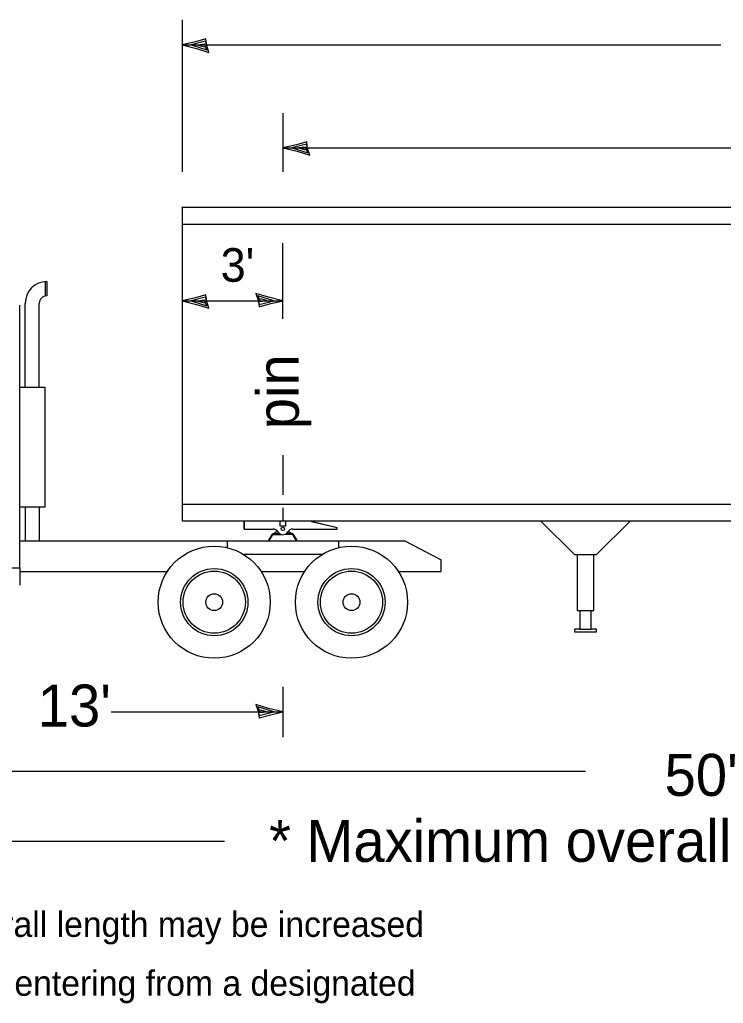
# Model space of a CAD drawing. Extents: x 2145173 to 2147094, y 2149363 to 2149822.
# Drawn here: x 2146600.94 to 2146624.9, y 2149697.85 to 2149731.35 of the extents above; entities that cross this region are included whole.
import ezdxf

# ---------------------------------------------------------------- set-up
doc = ezdxf.new("R2010")
doc.units = 0
doc.layers.add('Design_EX_Roadway Dimensions', color=7, linetype='Continuous')
doc.layers.add('Topo_Building', color=7, linetype='Continuous')

msp = doc.modelspace()

# ---------------------------------------------------------------- linework, layer by layer
at = {"layer": 'Design_EX_Roadway Dimensions'}
for p, q in [((2146606.465, 2149731.352), (2146606.465, 2149726.171)), ((2146606.465, 2149731.352), (2146606.465, 2149726.171)), ((2146606.465, 2149730.493), (2146624.808, 2149730.493)), ((2146606.465, 2149730.493), (2146624.808, 2149730.493)), ((2146609.9, 2149728.165), (2146609.9, 2149726.173)), ((2146609.9, 2149728.165), (2146609.9, 2149726.173)), ((2146609.9, 2149726.988), (2146629.383, 2149726.988)), ((2146609.9, 2149721.163), (2146609.9, 2149723.744)), ((2146606.465, 2149721.777), (2146609.9, 2149721.777)), ((2146606.465, 2149721.777), (2146609.9, 2149721.777)), ((2146609.9, 2149716.524), (2146609.9, 2149715.171)), ((2146609.9, 2149708.631), (2146609.9, 2149706.913)), ((2146604.054, 2149707.772), (2146609.9, 2149707.772)), ((2146595.017, 2149705.751), (2146620.205, 2149705.751)), ((2146592.349, 2149703.37), (2146607.912, 2149703.37))]:
    msp.add_line(p, q, dxfattribs=at)
for points in [[(2146607.305, 2149730.473), (2146607.278, 2149730.697), (2146606.923, 2149730.599), (2146606.465, 2149730.493), (2146606.953, 2149730.372), (2146607.381, 2149730.239), (2146607.305, 2149730.473), (2146607.269, 2149730.619), (2146606.774, 2149730.491), (2146607.315, 2149730.322), (2146607.234, 2149730.514), (2146607.008, 2149730.487), (2146607.225, 2149730.427)], [(2146607.305, 2149730.473), (2146607.278, 2149730.697), (2146606.923, 2149730.599), (2146606.465, 2149730.493), (2146606.953, 2149730.372), (2146607.381, 2149730.239), (2146607.305, 2149730.473), (2146607.269, 2149730.619), (2146606.774, 2149730.491), (2146607.315, 2149730.322), (2146607.234, 2149730.514), (2146607.008, 2149730.487), (2146607.225, 2149730.427)], [(2146610.74, 2149726.967), (2146610.712, 2149727.194), (2146610.358, 2149727.093), (2146609.9, 2149726.988), (2146610.387, 2149726.869), (2146610.815, 2149726.736), (2146610.74, 2149726.967), (2146610.703, 2149727.116), (2146610.209, 2149726.988), (2146610.749, 2149726.819), (2146610.669, 2149727.011), (2146610.442, 2149726.983), (2146610.66, 2149726.924)], [(2146610.74, 2149726.967), (2146610.712, 2149727.194), (2146610.358, 2149727.093), (2146609.9, 2149726.988), (2146610.387, 2149726.869), (2146610.815, 2149726.736), (2146610.74, 2149726.967), (2146610.703, 2149727.116), (2146610.209, 2149726.988), (2146610.749, 2149726.819), (2146610.669, 2149727.011), (2146610.442, 2149726.983), (2146610.66, 2149726.924)], [(2146607.305, 2149721.754), (2146607.278, 2149721.978), (2146606.923, 2149721.882), (2146606.465, 2149721.777), (2146606.953, 2149721.655), (2146607.381, 2149721.52), (2146607.305, 2149721.754), (2146607.269, 2149721.903), (2146606.774, 2149721.774), (2146607.315, 2149721.603), (2146607.234, 2149721.795), (2146607.008, 2149721.768), (2146607.225, 2149721.708)], [(2146607.305, 2149721.754), (2146607.278, 2149721.978), (2146606.923, 2149721.882), (2146606.465, 2149721.777), (2146606.953, 2149721.655), (2146607.381, 2149721.52), (2146607.305, 2149721.754), (2146607.269, 2149721.903), (2146606.774, 2149721.774), (2146607.315, 2149721.603), (2146607.234, 2149721.795), (2146607.008, 2149721.768), (2146607.225, 2149721.708)], [(2146609.059, 2149721.797), (2146609.087, 2149721.571), (2146609.442, 2149721.671), (2146609.9, 2149721.777), (2146609.412, 2149721.896), (2146608.984, 2149722.029), (2146609.059, 2149721.797), (2146609.096, 2149721.648), (2146609.591, 2149721.777), (2146609.05, 2149721.946), (2146609.13, 2149721.754), (2146609.357, 2149721.781), (2146609.139, 2149721.841)], [(2146609.059, 2149721.797), (2146609.087, 2149721.571), (2146609.442, 2149721.671), (2146609.9, 2149721.777), (2146609.412, 2149721.896), (2146608.984, 2149722.029), (2146609.059, 2149721.797), (2146609.096, 2149721.648), (2146609.591, 2149721.777), (2146609.05, 2149721.946), (2146609.13, 2149721.754), (2146609.357, 2149721.781), (2146609.139, 2149721.841)], [(2146609.059, 2149707.793), (2146609.087, 2149707.568), (2146609.442, 2149707.667), (2146609.9, 2149707.772), (2146609.412, 2149707.893), (2146608.984, 2149708.026), (2146609.059, 2149707.793), (2146609.096, 2149707.646), (2146609.591, 2149707.774), (2146609.05, 2149707.944), (2146609.13, 2149707.751), (2146609.357, 2149707.779), (2146609.139, 2149707.838)]]:
    msp.add_lwpolyline(points, dxfattribs=at)
at = {"layer": 'Topo_Building'}
for p, q in [((2146606.465, 2149724.966), (2146654.548, 2149724.966)), ((2146606.465, 2149724.966), (2146606.465, 2149714.278)), ((2146606.465, 2149724.966), (2146654.548, 2149724.966)), ((2146606.465, 2149724.966), (2146606.465, 2149714.278)), ((2146606.465, 2149724.389), (2146654.548, 2149724.389)), ((2146606.465, 2149724.389), (2146654.548, 2149724.389)), ((2146601.81, 2149722.429), (2146601.81, 2149721.939)), ((2146601.81, 2149722.429), (2146601.81, 2149721.939)), ((2146601.858, 2149722.434), (2146601.858, 2149721.944)), ((2146601.858, 2149722.434), (2146601.858, 2149721.944)), ((2146600.938, 2149712.676), (2146600.938, 2149721.624)), ((2146600.938, 2149712.676), (2146600.938, 2149721.624)), ((2146601.13, 2149718.83), (2146601.13, 2149721.687)), ((2146601.13, 2149718.83), (2146601.13, 2149721.687)), ((2146601.606, 2149718.83), (2146601.606, 2149721.687)), ((2146601.606, 2149718.83), (2146601.606, 2149721.687)), ((2146600.938, 2149718.83), (2146601.794, 2149718.83)), ((2146600.938, 2149718.83), (2146601.794, 2149718.83)), ((2146601.794, 2149718.83), (2146601.794, 2149714.745)), ((2146601.794, 2149718.83), (2146601.794, 2149714.745)), ((2146606.465, 2149714.855), (2146654.548, 2149714.855)), ((2146606.465, 2149714.855), (2146654.548, 2149714.855)), ((2146601.794, 2149714.745), (2146600.938, 2149714.745)), ((2146601.794, 2149714.745), (2146600.938, 2149714.745)), ((2146601.13, 2149714.745), (2146601.13, 2149713.595)), ((2146601.13, 2149714.745), (2146601.13, 2149713.595)), ((2146601.606, 2149714.745), (2146601.606, 2149713.595)), ((2146601.606, 2149714.745), (2146601.606, 2149713.595)), ((2146609.9, 2149714.72), (2146609.9, 2149714.278)), ((2146609.9, 2149714.72), (2146609.9, 2149714.278)), ((2146606.465, 2149714.278), (2146654.548, 2149714.278)), ((2146606.465, 2149714.278), (2146654.548, 2149714.278)), ((2146608.578, 2149714.001), (2146608.578, 2149714.264)), ((2146608.578, 2149714.264), (2146608.578, 2149714.001)), ((2146608.578, 2149714.001), (2146608.578, 2149714.264)), ((2146608.578, 2149714.264), (2146608.578, 2149714.001)), ((2146609.801, 2149714.278), (2146609.801, 2149714.109)), ((2146609.801, 2149714.278), (2146609.801, 2149714.109)), ((2146609.996, 2149714.109), (2146609.996, 2149714.278)), ((2146609.996, 2149714.109), (2146609.996, 2149714.278)), ((2146610.813, 2149714.278), (2146611.743, 2149714.054)), ((2146610.813, 2149714.278), (2146611.743, 2149714.054)), ((2146610.87, 2149714.264), (2146611.743, 2149714.054)), ((2146610.87, 2149714.264), (2146611.743, 2149714.054)), ((2146618.674, 2149714.278), (2146619.823, 2149713.138)), ((2146618.674, 2149714.278), (2146619.823, 2149713.138)), ((2146620.583, 2149713.138), (2146621.73, 2149714.278)), ((2146620.583, 2149713.138), (2146621.73, 2149714.278)), ((2146608.578, 2149714.001), (2146609.563, 2149714.001)), ((2146608.578, 2149714.001), (2146609.563, 2149714.001)), ((2146608.578, 2149714.001), (2146609.563, 2149714.001)), ((2146608.578, 2149714.001), (2146609.563, 2149714.001)), ((2146609.577, 2149713.848), (2146609.785, 2149713.848)), ((2146609.577, 2149713.848), (2146609.785, 2149713.848)), ((2146609.712, 2149713.932), (2146609.602, 2149713.848)), ((2146609.712, 2149713.932), (2146609.602, 2149713.848)), ((2146609.723, 2149713.848), (2146609.739, 2149713.893)), ((2146609.723, 2149713.848), (2146609.739, 2149713.893)), ((2146609.801, 2149714.109), (2146609.996, 2149714.109)), ((2146609.801, 2149714.109), (2146609.996, 2149714.109)), ((2146610.218, 2149713.848), (2146610.012, 2149713.848)), ((2146610.218, 2149713.848), (2146610.012, 2149713.848)), ((2146610.071, 2149713.848), (2146610.058, 2149713.893)), ((2146610.071, 2149713.848), (2146610.058, 2149713.893)), ((2146610.085, 2149713.932), (2146610.195, 2149713.848)), ((2146610.085, 2149713.932), (2146610.195, 2149713.848)), ((2146610.234, 2149714.001), (2146611.743, 2149714.001)), ((2146610.234, 2149714.001), (2146611.743, 2149714.001)), ((2146600.938, 2149713.596), (2146614.057, 2149713.596)), ((2146600.938, 2149713.596), (2146614.057, 2149713.596)), ((2146608.006, 2149713.596), (2146608.006, 2149713.367)), ((2146608.006, 2149713.596), (2146608.006, 2149713.367)), ((2146609.405, 2149713.596), (2146609.536, 2149713.82)), ((2146609.405, 2149713.596), (2146609.536, 2149713.82)), ((2146609.435, 2149713.596), (2146609.558, 2149713.811)), ((2146609.435, 2149713.596), (2146609.558, 2149713.811)), ((2146609.577, 2149713.82), (2146609.833, 2149713.82)), ((2146609.577, 2149713.82), (2146609.833, 2149713.82)), ((2146610.218, 2149713.82), (2146609.964, 2149713.82)), ((2146610.218, 2149713.82), (2146609.964, 2149713.82)), ((2146610.362, 2149713.596), (2146610.241, 2149713.811)), ((2146610.362, 2149713.596), (2146610.241, 2149713.811)), ((2146610.392, 2149713.596), (2146610.259, 2149713.82)), ((2146610.392, 2149713.596), (2146610.259, 2149713.82)), ((2146611.793, 2149713.596), (2146611.793, 2149713.367)), ((2146611.793, 2149713.596), (2146611.793, 2149713.367)), ((2146614.057, 2149713.596), (2146615.288, 2149712.959)), ((2146614.057, 2149713.596), (2146615.288, 2149712.959)), ((2146611.232, 2149713.133), (2146608.566, 2149713.133)), ((2146611.232, 2149713.133), (2146608.566, 2149713.133)), ((2146615.288, 2149712.552), (2146615.288, 2149712.959)), ((2146615.288, 2149712.552), (2146615.288, 2149712.959)), ((2146619.823, 2149713.138), (2146620.583, 2149713.138)), ((2146619.823, 2149713.138), (2146620.583, 2149713.138)), ((2146619.917, 2149713.138), (2146619.917, 2149711.228)), ((2146619.917, 2149713.138), (2146619.917, 2149711.228)), ((2146620.487, 2149711.228), (2146620.487, 2149713.138)), ((2146620.487, 2149711.228), (2146620.487, 2149713.138)), ((2146596.861, 2149712.676), (2146600.938, 2149712.676)), ((2146596.861, 2149712.676), (2146600.938, 2149712.676)), ((2146600.938, 2149712.676), (2146600.938, 2149712.086)), ((2146600.938, 2149712.676), (2146600.938, 2149712.086)), ((2146600.938, 2149712.552), (2146605.963, 2149712.552)), ((2146600.938, 2149712.552), (2146605.963, 2149712.552)), ((2146609.161, 2149712.552), (2146610.637, 2149712.552)), ((2146609.161, 2149712.552), (2146610.637, 2149712.552)), ((2146613.836, 2149712.552), (2146615.288, 2149712.552)), ((2146613.836, 2149712.552), (2146615.288, 2149712.552)), ((2146613.837, 2149712.552), (2146615.288, 2149712.552)), ((2146613.837, 2149712.552), (2146615.288, 2149712.552)), ((2146619.917, 2149711.228), (2146620.487, 2149711.228)), ((2146619.917, 2149711.228), (2146620.487, 2149711.228)), ((2146620.013, 2149711.228), (2146620.013, 2149710.587)), ((2146620.013, 2149711.228), (2146620.013, 2149710.587)), ((2146620.393, 2149710.587), (2146620.393, 2149711.228)), ((2146620.393, 2149710.587), (2146620.393, 2149711.228)), ((2146620.013, 2149710.587), (2146619.823, 2149710.587)), ((2146619.823, 2149710.587), (2146619.823, 2149710.496)), ((2146620.013, 2149710.587), (2146619.823, 2149710.587)), ((2146619.823, 2149710.587), (2146619.823, 2149710.496)), ((2146619.823, 2149710.496), (2146620.583, 2149710.496)), ((2146619.823, 2149710.496), (2146620.583, 2149710.496)), ((2146620.013, 2149710.587), (2146620.393, 2149710.587)), ((2146620.013, 2149710.587), (2146620.393, 2149710.587)), ((2146620.583, 2149710.587), (2146620.393, 2149710.587)), ((2146620.583, 2149710.587), (2146620.393, 2149710.587)), ((2146620.583, 2149710.496), (2146620.583, 2149710.587)), ((2146620.583, 2149710.496), (2146620.583, 2149710.587))]:
    msp.add_line(p, q, dxfattribs=at)
for centre, radius in [((2146609.898, 2149714.004), 0.0572), ((2146607.562, 2149711.511), 1.908), ((2146607.562, 2149711.511), 1.908), ((2146612.236, 2149711.511), 1.908), ((2146612.236, 2149711.511), 1.908), ((2146607.562, 2149711.511), 1.145), ((2146607.562, 2149711.511), 1.145), ((2146607.562, 2149711.511), 1.059), ((2146607.562, 2149711.511), 1.059), ((2146612.236, 2149711.511), 1.145), ((2146612.236, 2149711.511), 1.145), ((2146612.236, 2149711.511), 1.059), ((2146612.236, 2149711.511), 1.059), ((2146607.562, 2149711.511), 0.286), ((2146607.562, 2149711.511), 0.286), ((2146612.236, 2149711.511), 0.286), ((2146612.236, 2149711.511), 0.286)]:
    msp.add_circle(centre, radius, dxfattribs=at)
for centre, radius, start, end in [((2146609.578, 2149713.797), 0.0492, 90, 149.7436), ((2146609.578, 2149713.797), 0.0492, 90, 149.7436), ((2146609.563, 2149713.806), 0.195, 30.5855, 90), ((2146609.563, 2149713.806), 0.195, 30.5855, 90), ((2146609.898, 2149714.004), 0.195, 210.7903, 270), ((2146609.898, 2149714.004), 0.195, 210.7903, 270), ((2146609.898, 2149714.004), 0.195, 270, 329.2097), ((2146609.898, 2149714.004), 0.195, 270, 329.2097), ((2146610.234, 2149713.806), 0.195, 90, 149.4145), ((2146610.234, 2149713.806), 0.195, 90, 149.4145), ((2146610.219, 2149713.797), 0.0492, 30.2564, 90), ((2146610.219, 2149713.797), 0.0492, 30.2564, 90), ((2146611.713, 2149714.028), 0.0401, 318.5035, 43.3585), ((2146611.713, 2149714.028), 0.0401, 318.5035, 43.3585), ((2146609.578, 2149713.797), 0.024, 90, 149.7436), ((2146609.578, 2149713.797), 0.024, 90, 149.7436), ((2146610.219, 2149713.797), 0.024, 30.2564, 90), ((2146610.219, 2149713.797), 0.024, 30.2564, 90)]:
    msp.add_arc(centre, radius, start, end, dxfattribs=at)
for major_axis in [(0, 0.744), (0, 0.744), (0, 0.256), (0, 0.256)]:
    msp.add_ellipse((2146601.857, 2149721.687), major_axis=major_axis, ratio=0.9779, start_param=0, end_param=1.570796, dxfattribs=at)

# ---------------------------------------------------------------- texts
at = {"layer": 'Design_EX_Roadway Dimensions'}
for s, height, p in [("3'", 1.1448, (2146607.781, 2149722.425)), ("13'", 1.431, (2146601.553, 2149707.275)), ("50'", 1.431, (2146622.895, 2149704.912)), ("* Maximum overall length is 55'", 1.43104, (2146609.429, 2149702.666))]:
    msp.add_text(s, height=height, dxfattribs=at).set_placement(p)
msp.add_text('pin', height=1.431, rotation=90, dxfattribs=at).set_placement((2146610.442, 2149717.401))
at = {"layer": 'Topo_Building'}
for s, p in [('The maximum overall length may be increased', (2146590.902, 2149700.11)), ('The maximum overall length may be increased', (2146590.902, 2149700.11)), ("to 65' if the truck is entering from a designated", (2146590.902, 2149698.106)), ("to 65' if the truck is entering from a designated", (2146590.902, 2149698.106))]:
    msp.add_text(s, height=0.85862, dxfattribs=at).set_placement(p)

doc.saveas('drawing.dxf')
